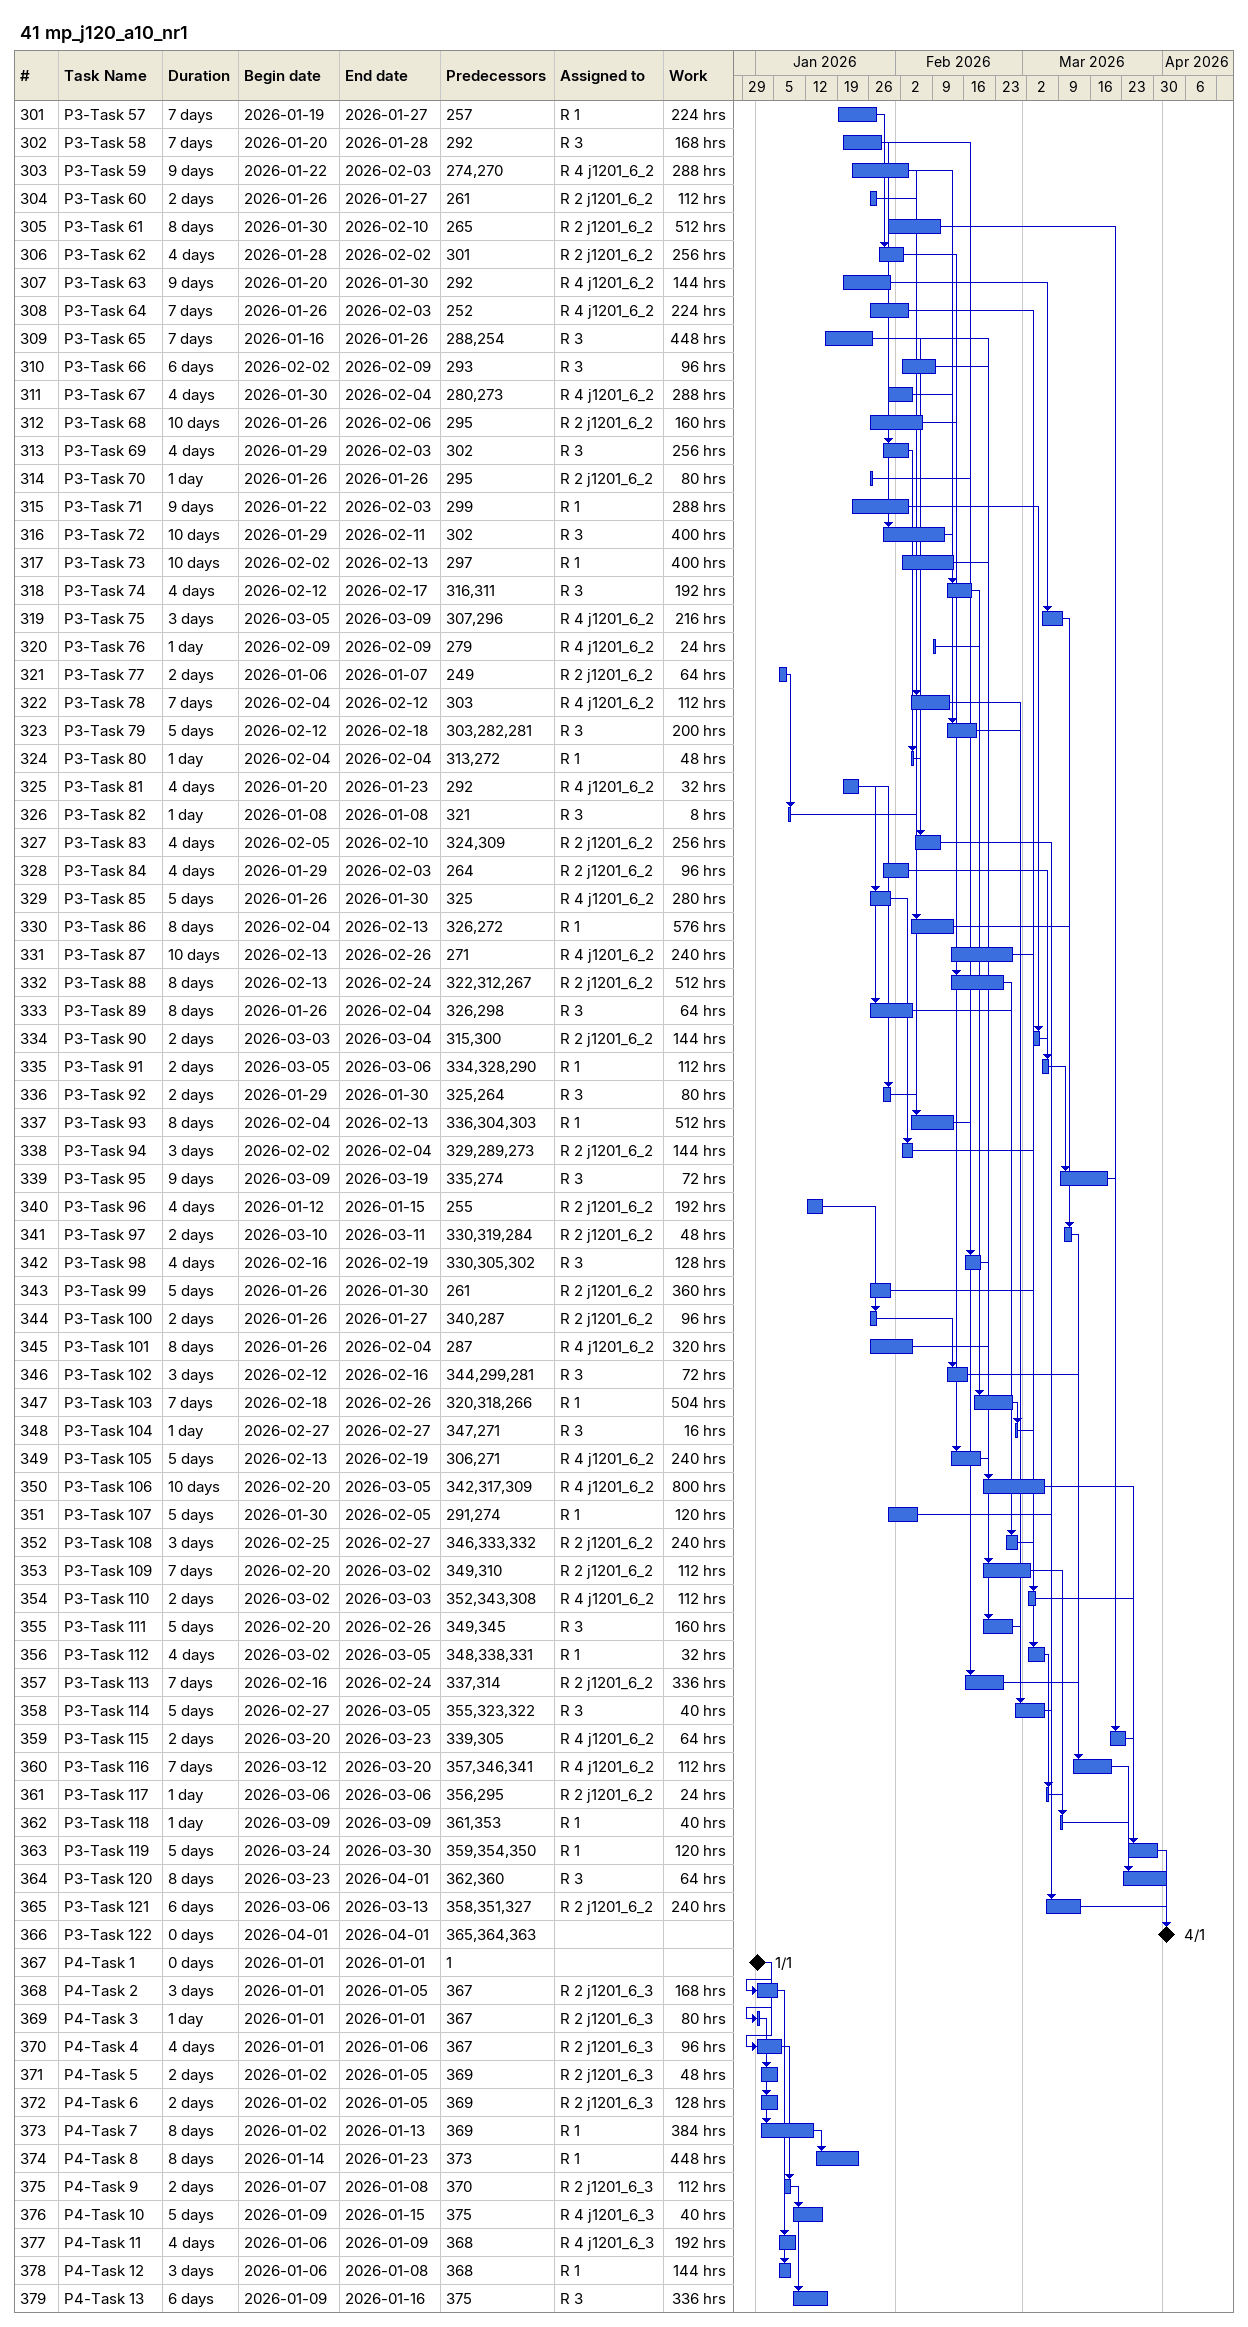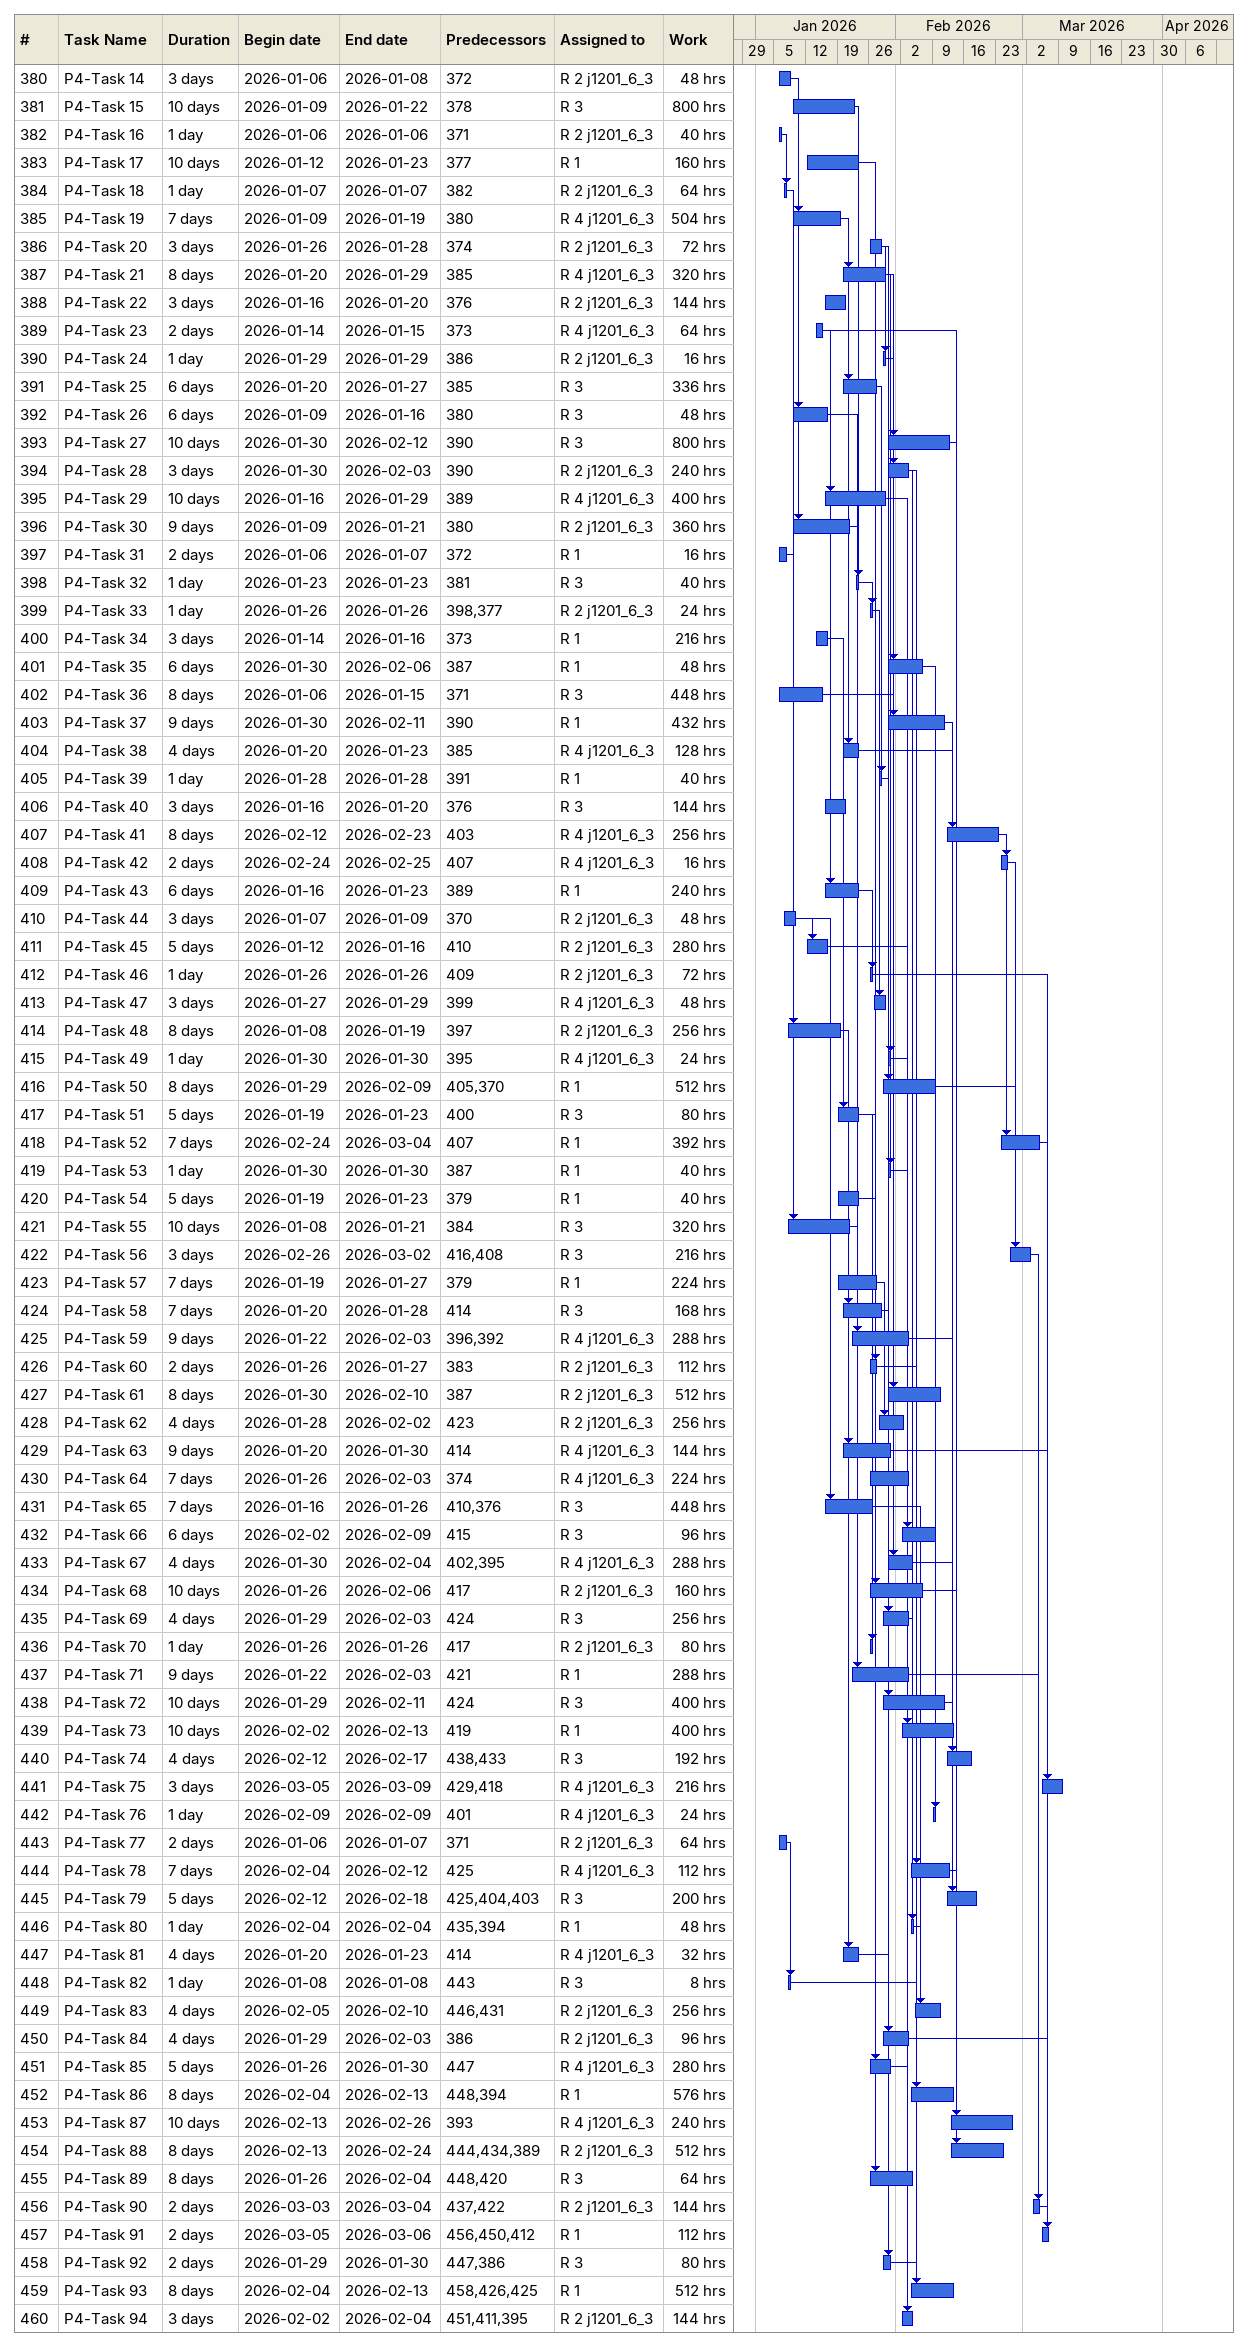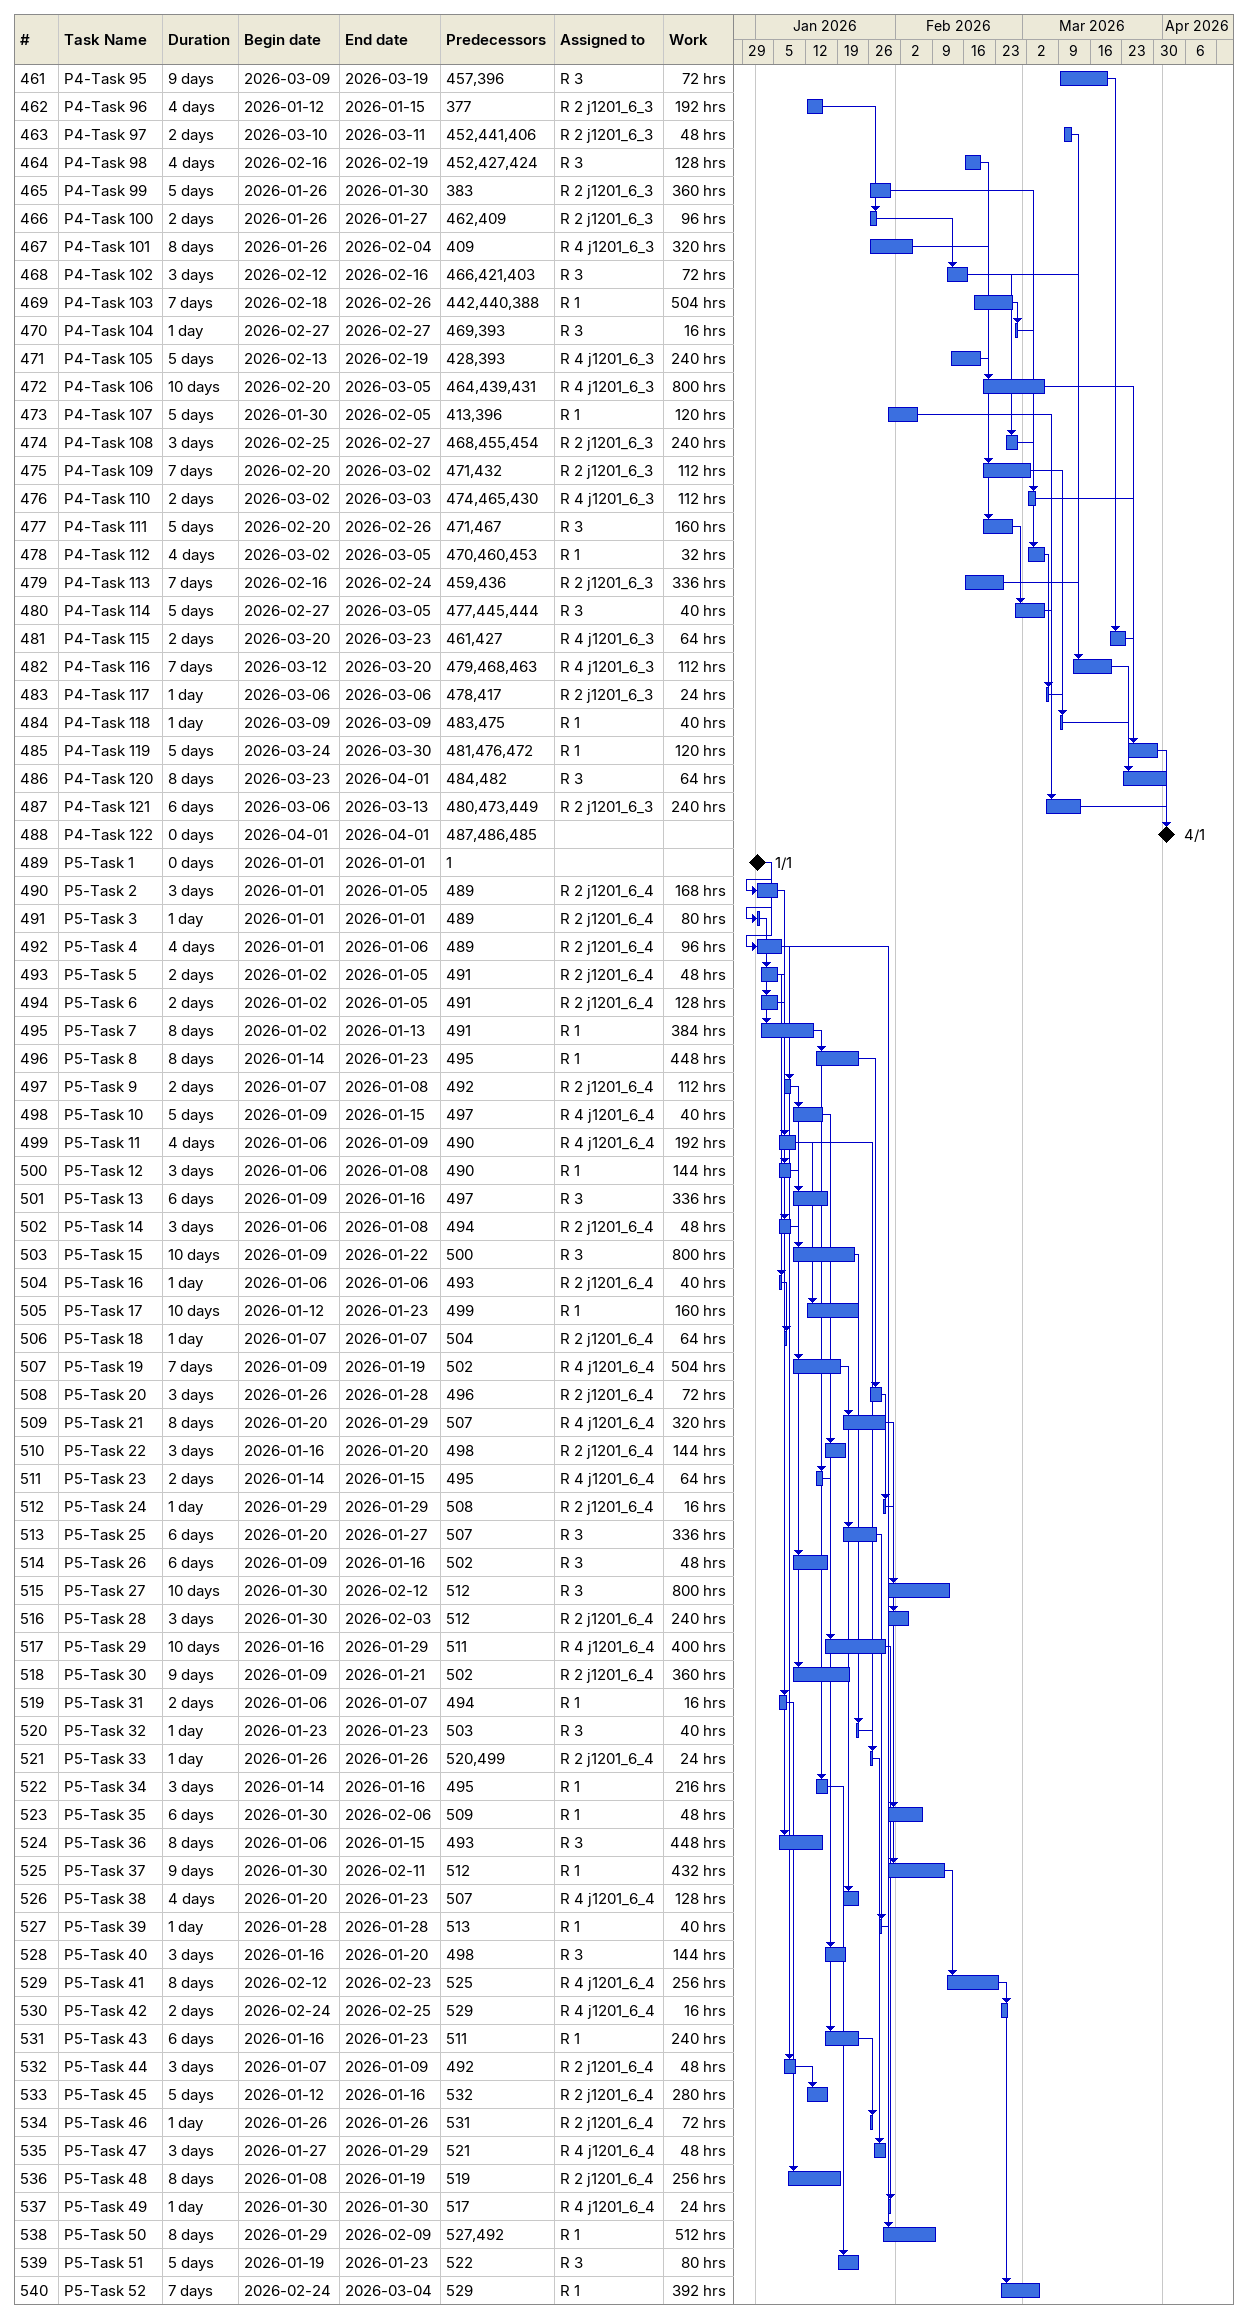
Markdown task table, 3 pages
41 mp_j120_a10_nr1

| ID | Task | Duration | Start | Finish | Predecessors | Resources | Work (h) |
|---|---|---|---|---|---|---|---|
| 301 | P3-Task 57 | 7d | 2026-01-19 | 2026-01-27 | 257 | R 1 | 224 |
| 302 | P3-Task 58 | 7d | 2026-01-20 | 2026-01-28 | 292 | R 3 | 168 |
| 303 | P3-Task 59 | 9d | 2026-01-22 | 2026-02-03 | 274, 270 | R 4 j1201_6_2 | 288 |
| 304 | P3-Task 60 | 2d | 2026-01-26 | 2026-01-27 | 261 | R 2 j1201_6_2 | 112 |
| 305 | P3-Task 61 | 8d | 2026-01-30 | 2026-02-10 | 265 | R 2 j1201_6_2 | 512 |
| 306 | P3-Task 62 | 4d | 2026-01-28 | 2026-02-02 | 301 | R 2 j1201_6_2 | 256 |
| 307 | P3-Task 63 | 9d | 2026-01-20 | 2026-01-30 | 292 | R 4 j1201_6_2 | 144 |
| 308 | P3-Task 64 | 7d | 2026-01-26 | 2026-02-03 | 252 | R 4 j1201_6_2 | 224 |
| 309 | P3-Task 65 | 7d | 2026-01-16 | 2026-01-26 | 288, 254 | R 3 | 448 |
| 310 | P3-Task 66 | 6d | 2026-02-02 | 2026-02-09 | 293 | R 3 | 96 |
| 311 | P3-Task 67 | 4d | 2026-01-30 | 2026-02-04 | 280, 273 | R 4 j1201_6_2 | 288 |
| 312 | P3-Task 68 | 10d | 2026-01-26 | 2026-02-06 | 295 | R 2 j1201_6_2 | 160 |
| 313 | P3-Task 69 | 4d | 2026-01-29 | 2026-02-03 | 302 | R 3 | 256 |
| 314 | P3-Task 70 | 1d | 2026-01-26 | 2026-01-26 | 295 | R 2 j1201_6_2 | 80 |
| 315 | P3-Task 71 | 9d | 2026-01-22 | 2026-02-03 | 299 | R 1 | 288 |
| 316 | P3-Task 72 | 10d | 2026-01-29 | 2026-02-11 | 302 | R 3 | 400 |
| 317 | P3-Task 73 | 10d | 2026-02-02 | 2026-02-13 | 297 | R 1 | 400 |
| 318 | P3-Task 74 | 4d | 2026-02-12 | 2026-02-17 | 316, 311 | R 3 | 192 |
| 319 | P3-Task 75 | 3d | 2026-03-05 | 2026-03-09 | 307, 296 | R 4 j1201_6_2 | 216 |
| 320 | P3-Task 76 | 1d | 2026-02-09 | 2026-02-09 | 279 | R 4 j1201_6_2 | 24 |
| 321 | P3-Task 77 | 2d | 2026-01-06 | 2026-01-07 | 249 | R 2 j1201_6_2 | 64 |
| 322 | P3-Task 78 | 7d | 2026-02-04 | 2026-02-12 | 303 | R 4 j1201_6_2 | 112 |
| 323 | P3-Task 79 | 5d | 2026-02-12 | 2026-02-18 | 303, 282, 281 | R 3 | 200 |
| 324 | P3-Task 80 | 1d | 2026-02-04 | 2026-02-04 | 313, 272 | R 1 | 48 |
| 325 | P3-Task 81 | 4d | 2026-01-20 | 2026-01-23 | 292 | R 4 j1201_6_2 | 32 |
| 326 | P3-Task 82 | 1d | 2026-01-08 | 2026-01-08 | 321 | R 3 | 8 |
| 327 | P3-Task 83 | 4d | 2026-02-05 | 2026-02-10 | 324, 309 | R 2 j1201_6_2 | 256 |
| 328 | P3-Task 84 | 4d | 2026-01-29 | 2026-02-03 | 264 | R 2 j1201_6_2 | 96 |
| 329 | P3-Task 85 | 5d | 2026-01-26 | 2026-01-30 | 325 | R 4 j1201_6_2 | 280 |
| 330 | P3-Task 86 | 8d | 2026-02-04 | 2026-02-13 | 326, 272 | R 1 | 576 |
| 331 | P3-Task 87 | 10d | 2026-02-13 | 2026-02-26 | 271 | R 4 j1201_6_2 | 240 |
| 332 | P3-Task 88 | 8d | 2026-02-13 | 2026-02-24 | 322, 312, 267 | R 2 j1201_6_2 | 512 |
| 333 | P3-Task 89 | 8d | 2026-01-26 | 2026-02-04 | 326, 298 | R 3 | 64 |
| 334 | P3-Task 90 | 2d | 2026-03-03 | 2026-03-04 | 315, 300 | R 2 j1201_6_2 | 144 |
| 335 | P3-Task 91 | 2d | 2026-03-05 | 2026-03-06 | 334, 328, 290 | R 1 | 112 |
| 336 | P3-Task 92 | 2d | 2026-01-29 | 2026-01-30 | 325, 264 | R 3 | 80 |
| 337 | P3-Task 93 | 8d | 2026-02-04 | 2026-02-13 | 336, 304, 303 | R 1 | 512 |
| 338 | P3-Task 94 | 3d | 2026-02-02 | 2026-02-04 | 329, 289, 273 | R 2 j1201_6_2 | 144 |
| 339 | P3-Task 95 | 9d | 2026-03-09 | 2026-03-19 | 335, 274 | R 3 | 72 |
| 340 | P3-Task 96 | 4d | 2026-01-12 | 2026-01-15 | 255 | R 2 j1201_6_2 | 192 |
| 341 | P3-Task 97 | 2d | 2026-03-10 | 2026-03-11 | 330, 319, 284 | R 2 j1201_6_2 | 48 |
| 342 | P3-Task 98 | 4d | 2026-02-16 | 2026-02-19 | 330, 305, 302 | R 3 | 128 |
| 343 | P3-Task 99 | 5d | 2026-01-26 | 2026-01-30 | 261 | R 2 j1201_6_2 | 360 |
| 344 | P3-Task 100 | 2d | 2026-01-26 | 2026-01-27 | 340, 287 | R 2 j1201_6_2 | 96 |
| 345 | P3-Task 101 | 8d | 2026-01-26 | 2026-02-04 | 287 | R 4 j1201_6_2 | 320 |
| 346 | P3-Task 102 | 3d | 2026-02-12 | 2026-02-16 | 344, 299, 281 | R 3 | 72 |
| 347 | P3-Task 103 | 7d | 2026-02-18 | 2026-02-26 | 320, 318, 266 | R 1 | 504 |
| 348 | P3-Task 104 | 1d | 2026-02-27 | 2026-02-27 | 347, 271 | R 3 | 16 |
| 349 | P3-Task 105 | 5d | 2026-02-13 | 2026-02-19 | 306, 271 | R 4 j1201_6_2 | 240 |
| 350 | P3-Task 106 | 10d | 2026-02-20 | 2026-03-05 | 342, 317, 309 | R 4 j1201_6_2 | 800 |
| 351 | P3-Task 107 | 5d | 2026-01-30 | 2026-02-05 | 291, 274 | R 1 | 120 |
| 352 | P3-Task 108 | 3d | 2026-02-25 | 2026-02-27 | 346, 333, 332 | R 2 j1201_6_2 | 240 |
| 353 | P3-Task 109 | 7d | 2026-02-20 | 2026-03-02 | 349, 310 | R 2 j1201_6_2 | 112 |
| 354 | P3-Task 110 | 2d | 2026-03-02 | 2026-03-03 | 352, 343, 308 | R 4 j1201_6_2 | 112 |
| 355 | P3-Task 111 | 5d | 2026-02-20 | 2026-02-26 | 349, 345 | R 3 | 160 |
| 356 | P3-Task 112 | 4d | 2026-03-02 | 2026-03-05 | 348, 338, 331 | R 1 | 32 |
| 357 | P3-Task 113 | 7d | 2026-02-16 | 2026-02-24 | 337, 314 | R 2 j1201_6_2 | 336 |
| 358 | P3-Task 114 | 5d | 2026-02-27 | 2026-03-05 | 355, 323, 322 | R 3 | 40 |
| 359 | P3-Task 115 | 2d | 2026-03-20 | 2026-03-23 | 339, 305 | R 4 j1201_6_2 | 64 |
| 360 | P3-Task 116 | 7d | 2026-03-12 | 2026-03-20 | 357, 346, 341 | R 4 j1201_6_2 | 112 |
| 361 | P3-Task 117 | 1d | 2026-03-06 | 2026-03-06 | 356, 295 | R 2 j1201_6_2 | 24 |
| 362 | P3-Task 118 | 1d | 2026-03-09 | 2026-03-09 | 361, 353 | R 1 | 40 |
| 363 | P3-Task 119 | 5d | 2026-03-24 | 2026-03-30 | 359, 354, 350 | R 1 | 120 |
| 364 | P3-Task 120 | 8d | 2026-03-23 | 2026-04-01 | 362, 360 | R 3 | 64 |
| 365 | P3-Task 121 | 6d | 2026-03-06 | 2026-03-13 | 358, 351, 327 | R 2 j1201_6_2 | 240 |
| 366 | P3-Task 122 | 0d | 2026-04-01 | 2026-04-01 | 365, 364, 363 |  |  |
| 367 | P4-Task 1 | 0d | 2026-01-01 | 2026-01-01 | 1 |  |  |
| 368 | P4-Task 2 | 3d | 2026-01-01 | 2026-01-05 | 367 | R 2 j1201_6_3 | 168 |
| 369 | P4-Task 3 | 1d | 2026-01-01 | 2026-01-01 | 367 | R 2 j1201_6_3 | 80 |
| 370 | P4-Task 4 | 4d | 2026-01-01 | 2026-01-06 | 367 | R 2 j1201_6_3 | 96 |
| 371 | P4-Task 5 | 2d | 2026-01-02 | 2026-01-05 | 369 | R 2 j1201_6_3 | 48 |
| 372 | P4-Task 6 | 2d | 2026-01-02 | 2026-01-05 | 369 | R 2 j1201_6_3 | 128 |
| 373 | P4-Task 7 | 8d | 2026-01-02 | 2026-01-13 | 369 | R 1 | 384 |
| 374 | P4-Task 8 | 8d | 2026-01-14 | 2026-01-23 | 373 | R 1 | 448 |
| 375 | P4-Task 9 | 2d | 2026-01-07 | 2026-01-08 | 370 | R 2 j1201_6_3 | 112 |
| 376 | P4-Task 10 | 5d | 2026-01-09 | 2026-01-15 | 375 | R 4 j1201_6_3 | 40 |
| 377 | P4-Task 11 | 4d | 2026-01-06 | 2026-01-09 | 368 | R 4 j1201_6_3 | 192 |
| 378 | P4-Task 12 | 3d | 2026-01-06 | 2026-01-08 | 368 | R 1 | 144 |
| 379 | P4-Task 13 | 6d | 2026-01-09 | 2026-01-16 | 375 | R 3 | 336 |
| 380 | P4-Task 14 | 3d | 2026-01-06 | 2026-01-08 | 372 | R 2 j1201_6_3 | 48 |
| 381 | P4-Task 15 | 10d | 2026-01-09 | 2026-01-22 | 378 | R 3 | 800 |
| 382 | P4-Task 16 | 1d | 2026-01-06 | 2026-01-06 | 371 | R 2 j1201_6_3 | 40 |
| 383 | P4-Task 17 | 10d | 2026-01-12 | 2026-01-23 | 377 | R 1 | 160 |
| 384 | P4-Task 18 | 1d | 2026-01-07 | 2026-01-07 | 382 | R 2 j1201_6_3 | 64 |
| 385 | P4-Task 19 | 7d | 2026-01-09 | 2026-01-19 | 380 | R 4 j1201_6_3 | 504 |
| 386 | P4-Task 20 | 3d | 2026-01-26 | 2026-01-28 | 374 | R 2 j1201_6_3 | 72 |
| 387 | P4-Task 21 | 8d | 2026-01-20 | 2026-01-29 | 385 | R 4 j1201_6_3 | 320 |
| 388 | P4-Task 22 | 3d | 2026-01-16 | 2026-01-20 | 376 | R 2 j1201_6_3 | 144 |
| 389 | P4-Task 23 | 2d | 2026-01-14 | 2026-01-15 | 373 | R 4 j1201_6_3 | 64 |
| 390 | P4-Task 24 | 1d | 2026-01-29 | 2026-01-29 | 386 | R 2 j1201_6_3 | 16 |
| 391 | P4-Task 25 | 6d | 2026-01-20 | 2026-01-27 | 385 | R 3 | 336 |
| 392 | P4-Task 26 | 6d | 2026-01-09 | 2026-01-16 | 380 | R 3 | 48 |
| 393 | P4-Task 27 | 10d | 2026-01-30 | 2026-02-12 | 390 | R 3 | 800 |
| 394 | P4-Task 28 | 3d | 2026-01-30 | 2026-02-03 | 390 | R 2 j1201_6_3 | 240 |
| 395 | P4-Task 29 | 10d | 2026-01-16 | 2026-01-29 | 389 | R 4 j1201_6_3 | 400 |
| 396 | P4-Task 30 | 9d | 2026-01-09 | 2026-01-21 | 380 | R 2 j1201_6_3 | 360 |
| 397 | P4-Task 31 | 2d | 2026-01-06 | 2026-01-07 | 372 | R 1 | 16 |
| 398 | P4-Task 32 | 1d | 2026-01-23 | 2026-01-23 | 381 | R 3 | 40 |
| 399 | P4-Task 33 | 1d | 2026-01-26 | 2026-01-26 | 398, 377 | R 2 j1201_6_3 | 24 |
| 400 | P4-Task 34 | 3d | 2026-01-14 | 2026-01-16 | 373 | R 1 | 216 |
| 401 | P4-Task 35 | 6d | 2026-01-30 | 2026-02-06 | 387 | R 1 | 48 |
| 402 | P4-Task 36 | 8d | 2026-01-06 | 2026-01-15 | 371 | R 3 | 448 |
| 403 | P4-Task 37 | 9d | 2026-01-30 | 2026-02-11 | 390 | R 1 | 432 |
| 404 | P4-Task 38 | 4d | 2026-01-20 | 2026-01-23 | 385 | R 4 j1201_6_3 | 128 |
| 405 | P4-Task 39 | 1d | 2026-01-28 | 2026-01-28 | 391 | R 1 | 40 |
| 406 | P4-Task 40 | 3d | 2026-01-16 | 2026-01-20 | 376 | R 3 | 144 |
| 407 | P4-Task 41 | 8d | 2026-02-12 | 2026-02-23 | 403 | R 4 j1201_6_3 | 256 |
| 408 | P4-Task 42 | 2d | 2026-02-24 | 2026-02-25 | 407 | R 4 j1201_6_3 | 16 |
| 409 | P4-Task 43 | 6d | 2026-01-16 | 2026-01-23 | 389 | R 1 | 240 |
| 410 | P4-Task 44 | 3d | 2026-01-07 | 2026-01-09 | 370 | R 2 j1201_6_3 | 48 |
| 411 | P4-Task 45 | 5d | 2026-01-12 | 2026-01-16 | 410 | R 2 j1201_6_3 | 280 |
| 412 | P4-Task 46 | 1d | 2026-01-26 | 2026-01-26 | 409 | R 2 j1201_6_3 | 72 |
| 413 | P4-Task 47 | 3d | 2026-01-27 | 2026-01-29 | 399 | R 4 j1201_6_3 | 48 |
| 414 | P4-Task 48 | 8d | 2026-01-08 | 2026-01-19 | 397 | R 2 j1201_6_3 | 256 |
| 415 | P4-Task 49 | 1d | 2026-01-30 | 2026-01-30 | 395 | R 4 j1201_6_3 | 24 |
| 416 | P4-Task 50 | 8d | 2026-01-29 | 2026-02-09 | 405, 370 | R 1 | 512 |
| 417 | P4-Task 51 | 5d | 2026-01-19 | 2026-01-23 | 400 | R 3 | 80 |
| 418 | P4-Task 52 | 7d | 2026-02-24 | 2026-03-04 | 407 | R 1 | 392 |
| 419 | P4-Task 53 | 1d | 2026-01-30 | 2026-01-30 | 387 | R 1 | 40 |
| 420 | P4-Task 54 | 5d | 2026-01-19 | 2026-01-23 | 379 | R 1 | 40 |
| 421 | P4-Task 55 | 10d | 2026-01-08 | 2026-01-21 | 384 | R 3 | 320 |
| 422 | P4-Task 56 | 3d | 2026-02-26 | 2026-03-02 | 416, 408 | R 3 | 216 |
| 423 | P4-Task 57 | 7d | 2026-01-19 | 2026-01-27 | 379 | R 1 | 224 |
| 424 | P4-Task 58 | 7d | 2026-01-20 | 2026-01-28 | 414 | R 3 | 168 |
| 425 | P4-Task 59 | 9d | 2026-01-22 | 2026-02-03 | 396, 392 | R 4 j1201_6_3 | 288 |
| 426 | P4-Task 60 | 2d | 2026-01-26 | 2026-01-27 | 383 | R 2 j1201_6_3 | 112 |
| 427 | P4-Task 61 | 8d | 2026-01-30 | 2026-02-10 | 387 | R 2 j1201_6_3 | 512 |
| 428 | P4-Task 62 | 4d | 2026-01-28 | 2026-02-02 | 423 | R 2 j1201_6_3 | 256 |
| 429 | P4-Task 63 | 9d | 2026-01-20 | 2026-01-30 | 414 | R 4 j1201_6_3 | 144 |
| 430 | P4-Task 64 | 7d | 2026-01-26 | 2026-02-03 | 374 | R 4 j1201_6_3 | 224 |
| 431 | P4-Task 65 | 7d | 2026-01-16 | 2026-01-26 | 410, 376 | R 3 | 448 |
| 432 | P4-Task 66 | 6d | 2026-02-02 | 2026-02-09 | 415 | R 3 | 96 |
| 433 | P4-Task 67 | 4d | 2026-01-30 | 2026-02-04 | 402, 395 | R 4 j1201_6_3 | 288 |
| 434 | P4-Task 68 | 10d | 2026-01-26 | 2026-02-06 | 417 | R 2 j1201_6_3 | 160 |
| 435 | P4-Task 69 | 4d | 2026-01-29 | 2026-02-03 | 424 | R 3 | 256 |
| 436 | P4-Task 70 | 1d | 2026-01-26 | 2026-01-26 | 417 | R 2 j1201_6_3 | 80 |
| 437 | P4-Task 71 | 9d | 2026-01-22 | 2026-02-03 | 421 | R 1 | 288 |
| 438 | P4-Task 72 | 10d | 2026-01-29 | 2026-02-11 | 424 | R 3 | 400 |
| 439 | P4-Task 73 | 10d | 2026-02-02 | 2026-02-13 | 419 | R 1 | 400 |
| 440 | P4-Task 74 | 4d | 2026-02-12 | 2026-02-17 | 438, 433 | R 3 | 192 |
| 441 | P4-Task 75 | 3d | 2026-03-05 | 2026-03-09 | 429, 418 | R 4 j1201_6_3 | 216 |
| 442 | P4-Task 76 | 1d | 2026-02-09 | 2026-02-09 | 401 | R 4 j1201_6_3 | 24 |
| 443 | P4-Task 77 | 2d | 2026-01-06 | 2026-01-07 | 371 | R 2 j1201_6_3 | 64 |
| 444 | P4-Task 78 | 7d | 2026-02-04 | 2026-02-12 | 425 | R 4 j1201_6_3 | 112 |
| 445 | P4-Task 79 | 5d | 2026-02-12 | 2026-02-18 | 425, 404, 403 | R 3 | 200 |
| 446 | P4-Task 80 | 1d | 2026-02-04 | 2026-02-04 | 435, 394 | R 1 | 48 |
| 447 | P4-Task 81 | 4d | 2026-01-20 | 2026-01-23 | 414 | R 4 j1201_6_3 | 32 |
| 448 | P4-Task 82 | 1d | 2026-01-08 | 2026-01-08 | 443 | R 3 | 8 |
| 449 | P4-Task 83 | 4d | 2026-02-05 | 2026-02-10 | 446, 431 | R 2 j1201_6_3 | 256 |
| 450 | P4-Task 84 | 4d | 2026-01-29 | 2026-02-03 | 386 | R 2 j1201_6_3 | 96 |
| 451 | P4-Task 85 | 5d | 2026-01-26 | 2026-01-30 | 447 | R 4 j1201_6_3 | 280 |
| 452 | P4-Task 86 | 8d | 2026-02-04 | 2026-02-13 | 448, 394 | R 1 | 576 |
| 453 | P4-Task 87 | 10d | 2026-02-13 | 2026-02-26 | 393 | R 4 j1201_6_3 | 240 |
| 454 | P4-Task 88 | 8d | 2026-02-13 | 2026-02-24 | 444, 434, 389 | R 2 j1201_6_3 | 512 |
| 455 | P4-Task 89 | 8d | 2026-01-26 | 2026-02-04 | 448, 420 | R 3 | 64 |
| 456 | P4-Task 90 | 2d | 2026-03-03 | 2026-03-04 | 437, 422 | R 2 j1201_6_3 | 144 |
| 457 | P4-Task 91 | 2d | 2026-03-05 | 2026-03-06 | 456, 450, 412 | R 1 | 112 |
| 458 | P4-Task 92 | 2d | 2026-01-29 | 2026-01-30 | 447, 386 | R 3 | 80 |
| 459 | P4-Task 93 | 8d | 2026-02-04 | 2026-02-13 | 458, 426, 425 | R 1 | 512 |
| 460 | P4-Task 94 | 3d | 2026-02-02 | 2026-02-04 | 451, 411, 395 | R 2 j1201_6_3 | 144 |
| 461 | P4-Task 95 | 9d | 2026-03-09 | 2026-03-19 | 457, 396 | R 3 | 72 |
| 462 | P4-Task 96 | 4d | 2026-01-12 | 2026-01-15 | 377 | R 2 j1201_6_3 | 192 |
| 463 | P4-Task 97 | 2d | 2026-03-10 | 2026-03-11 | 452, 441, 406 | R 2 j1201_6_3 | 48 |
| 464 | P4-Task 98 | 4d | 2026-02-16 | 2026-02-19 | 452, 427, 424 | R 3 | 128 |
| 465 | P4-Task 99 | 5d | 2026-01-26 | 2026-01-30 | 383 | R 2 j1201_6_3 | 360 |
| 466 | P4-Task 100 | 2d | 2026-01-26 | 2026-01-27 | 462, 409 | R 2 j1201_6_3 | 96 |
| 467 | P4-Task 101 | 8d | 2026-01-26 | 2026-02-04 | 409 | R 4 j1201_6_3 | 320 |
| 468 | P4-Task 102 | 3d | 2026-02-12 | 2026-02-16 | 466, 421, 403 | R 3 | 72 |
| 469 | P4-Task 103 | 7d | 2026-02-18 | 2026-02-26 | 442, 440, 388 | R 1 | 504 |
| 470 | P4-Task 104 | 1d | 2026-02-27 | 2026-02-27 | 469, 393 | R 3 | 16 |
| 471 | P4-Task 105 | 5d | 2026-02-13 | 2026-02-19 | 428, 393 | R 4 j1201_6_3 | 240 |
| 472 | P4-Task 106 | 10d | 2026-02-20 | 2026-03-05 | 464, 439, 431 | R 4 j1201_6_3 | 800 |
| 473 | P4-Task 107 | 5d | 2026-01-30 | 2026-02-05 | 413, 396 | R 1 | 120 |
| 474 | P4-Task 108 | 3d | 2026-02-25 | 2026-02-27 | 468, 455, 454 | R 2 j1201_6_3 | 240 |
| 475 | P4-Task 109 | 7d | 2026-02-20 | 2026-03-02 | 471, 432 | R 2 j1201_6_3 | 112 |
| 476 | P4-Task 110 | 2d | 2026-03-02 | 2026-03-03 | 474, 465, 430 | R 4 j1201_6_3 | 112 |
| 477 | P4-Task 111 | 5d | 2026-02-20 | 2026-02-26 | 471, 467 | R 3 | 160 |
| 478 | P4-Task 112 | 4d | 2026-03-02 | 2026-03-05 | 470, 460, 453 | R 1 | 32 |
| 479 | P4-Task 113 | 7d | 2026-02-16 | 2026-02-24 | 459, 436 | R 2 j1201_6_3 | 336 |
| 480 | P4-Task 114 | 5d | 2026-02-27 | 2026-03-05 | 477, 445, 444 | R 3 | 40 |
| 481 | P4-Task 115 | 2d | 2026-03-20 | 2026-03-23 | 461, 427 | R 4 j1201_6_3 | 64 |
| 482 | P4-Task 116 | 7d | 2026-03-12 | 2026-03-20 | 479, 468, 463 | R 4 j1201_6_3 | 112 |
| 483 | P4-Task 117 | 1d | 2026-03-06 | 2026-03-06 | 478, 417 | R 2 j1201_6_3 | 24 |
| 484 | P4-Task 118 | 1d | 2026-03-09 | 2026-03-09 | 483, 475 | R 1 | 40 |
| 485 | P4-Task 119 | 5d | 2026-03-24 | 2026-03-30 | 481, 476, 472 | R 1 | 120 |
| 486 | P4-Task 120 | 8d | 2026-03-23 | 2026-04-01 | 484, 482 | R 3 | 64 |
| 487 | P4-Task 121 | 6d | 2026-03-06 | 2026-03-13 | 480, 473, 449 | R 2 j1201_6_3 | 240 |
| 488 | P4-Task 122 | 0d | 2026-04-01 | 2026-04-01 | 487, 486, 485 |  |  |
| 489 | P5-Task 1 | 0d | 2026-01-01 | 2026-01-01 | 1 |  |  |
| 490 | P5-Task 2 | 3d | 2026-01-01 | 2026-01-05 | 489 | R 2 j1201_6_4 | 168 |
| 491 | P5-Task 3 | 1d | 2026-01-01 | 2026-01-01 | 489 | R 2 j1201_6_4 | 80 |
| 492 | P5-Task 4 | 4d | 2026-01-01 | 2026-01-06 | 489 | R 2 j1201_6_4 | 96 |
| 493 | P5-Task 5 | 2d | 2026-01-02 | 2026-01-05 | 491 | R 2 j1201_6_4 | 48 |
| 494 | P5-Task 6 | 2d | 2026-01-02 | 2026-01-05 | 491 | R 2 j1201_6_4 | 128 |
| 495 | P5-Task 7 | 8d | 2026-01-02 | 2026-01-13 | 491 | R 1 | 384 |
| 496 | P5-Task 8 | 8d | 2026-01-14 | 2026-01-23 | 495 | R 1 | 448 |
| 497 | P5-Task 9 | 2d | 2026-01-07 | 2026-01-08 | 492 | R 2 j1201_6_4 | 112 |
| 498 | P5-Task 10 | 5d | 2026-01-09 | 2026-01-15 | 497 | R 4 j1201_6_4 | 40 |
| 499 | P5-Task 11 | 4d | 2026-01-06 | 2026-01-09 | 490 | R 4 j1201_6_4 | 192 |
| 500 | P5-Task 12 | 3d | 2026-01-06 | 2026-01-08 | 490 | R 1 | 144 |
| 501 | P5-Task 13 | 6d | 2026-01-09 | 2026-01-16 | 497 | R 3 | 336 |
| 502 | P5-Task 14 | 3d | 2026-01-06 | 2026-01-08 | 494 | R 2 j1201_6_4 | 48 |
| 503 | P5-Task 15 | 10d | 2026-01-09 | 2026-01-22 | 500 | R 3 | 800 |
| 504 | P5-Task 16 | 1d | 2026-01-06 | 2026-01-06 | 493 | R 2 j1201_6_4 | 40 |
| 505 | P5-Task 17 | 10d | 2026-01-12 | 2026-01-23 | 499 | R 1 | 160 |
| 506 | P5-Task 18 | 1d | 2026-01-07 | 2026-01-07 | 504 | R 2 j1201_6_4 | 64 |
| 507 | P5-Task 19 | 7d | 2026-01-09 | 2026-01-19 | 502 | R 4 j1201_6_4 | 504 |
| 508 | P5-Task 20 | 3d | 2026-01-26 | 2026-01-28 | 496 | R 2 j1201_6_4 | 72 |
| 509 | P5-Task 21 | 8d | 2026-01-20 | 2026-01-29 | 507 | R 4 j1201_6_4 | 320 |
| 510 | P5-Task 22 | 3d | 2026-01-16 | 2026-01-20 | 498 | R 2 j1201_6_4 | 144 |
| 511 | P5-Task 23 | 2d | 2026-01-14 | 2026-01-15 | 495 | R 4 j1201_6_4 | 64 |
| 512 | P5-Task 24 | 1d | 2026-01-29 | 2026-01-29 | 508 | R 2 j1201_6_4 | 16 |
| 513 | P5-Task 25 | 6d | 2026-01-20 | 2026-01-27 | 507 | R 3 | 336 |
| 514 | P5-Task 26 | 6d | 2026-01-09 | 2026-01-16 | 502 | R 3 | 48 |
| 515 | P5-Task 27 | 10d | 2026-01-30 | 2026-02-12 | 512 | R 3 | 800 |
| 516 | P5-Task 28 | 3d | 2026-01-30 | 2026-02-03 | 512 | R 2 j1201_6_4 | 240 |
| 517 | P5-Task 29 | 10d | 2026-01-16 | 2026-01-29 | 511 | R 4 j1201_6_4 | 400 |
| 518 | P5-Task 30 | 9d | 2026-01-09 | 2026-01-21 | 502 | R 2 j1201_6_4 | 360 |
| 519 | P5-Task 31 | 2d | 2026-01-06 | 2026-01-07 | 494 | R 1 | 16 |
| 520 | P5-Task 32 | 1d | 2026-01-23 | 2026-01-23 | 503 | R 3 | 40 |
| 521 | P5-Task 33 | 1d | 2026-01-26 | 2026-01-26 | 520, 499 | R 2 j1201_6_4 | 24 |
| 522 | P5-Task 34 | 3d | 2026-01-14 | 2026-01-16 | 495 | R 1 | 216 |
| 523 | P5-Task 35 | 6d | 2026-01-30 | 2026-02-06 | 509 | R 1 | 48 |
| 524 | P5-Task 36 | 8d | 2026-01-06 | 2026-01-15 | 493 | R 3 | 448 |
| 525 | P5-Task 37 | 9d | 2026-01-30 | 2026-02-11 | 512 | R 1 | 432 |
| 526 | P5-Task 38 | 4d | 2026-01-20 | 2026-01-23 | 507 | R 4 j1201_6_4 | 128 |
| 527 | P5-Task 39 | 1d | 2026-01-28 | 2026-01-28 | 513 | R 1 | 40 |
| 528 | P5-Task 40 | 3d | 2026-01-16 | 2026-01-20 | 498 | R 3 | 144 |
| 529 | P5-Task 41 | 8d | 2026-02-12 | 2026-02-23 | 525 | R 4 j1201_6_4 | 256 |
| 530 | P5-Task 42 | 2d | 2026-02-24 | 2026-02-25 | 529 | R 4 j1201_6_4 | 16 |
| 531 | P5-Task 43 | 6d | 2026-01-16 | 2026-01-23 | 511 | R 1 | 240 |
| 532 | P5-Task 44 | 3d | 2026-01-07 | 2026-01-09 | 492 | R 2 j1201_6_4 | 48 |
| 533 | P5-Task 45 | 5d | 2026-01-12 | 2026-01-16 | 532 | R 2 j1201_6_4 | 280 |
| 534 | P5-Task 46 | 1d | 2026-01-26 | 2026-01-26 | 531 | R 2 j1201_6_4 | 72 |
| 535 | P5-Task 47 | 3d | 2026-01-27 | 2026-01-29 | 521 | R 4 j1201_6_4 | 48 |
| 536 | P5-Task 48 | 8d | 2026-01-08 | 2026-01-19 | 519 | R 2 j1201_6_4 | 256 |
| 537 | P5-Task 49 | 1d | 2026-01-30 | 2026-01-30 | 517 | R 4 j1201_6_4 | 24 |
| 538 | P5-Task 50 | 8d | 2026-01-29 | 2026-02-09 | 527, 492 | R 1 | 512 |
| 539 | P5-Task 51 | 5d | 2026-01-19 | 2026-01-23 | 522 | R 3 | 80 |
| 540 | P5-Task 52 | 7d | 2026-02-24 | 2026-03-04 | 529 | R 1 | 392 |
